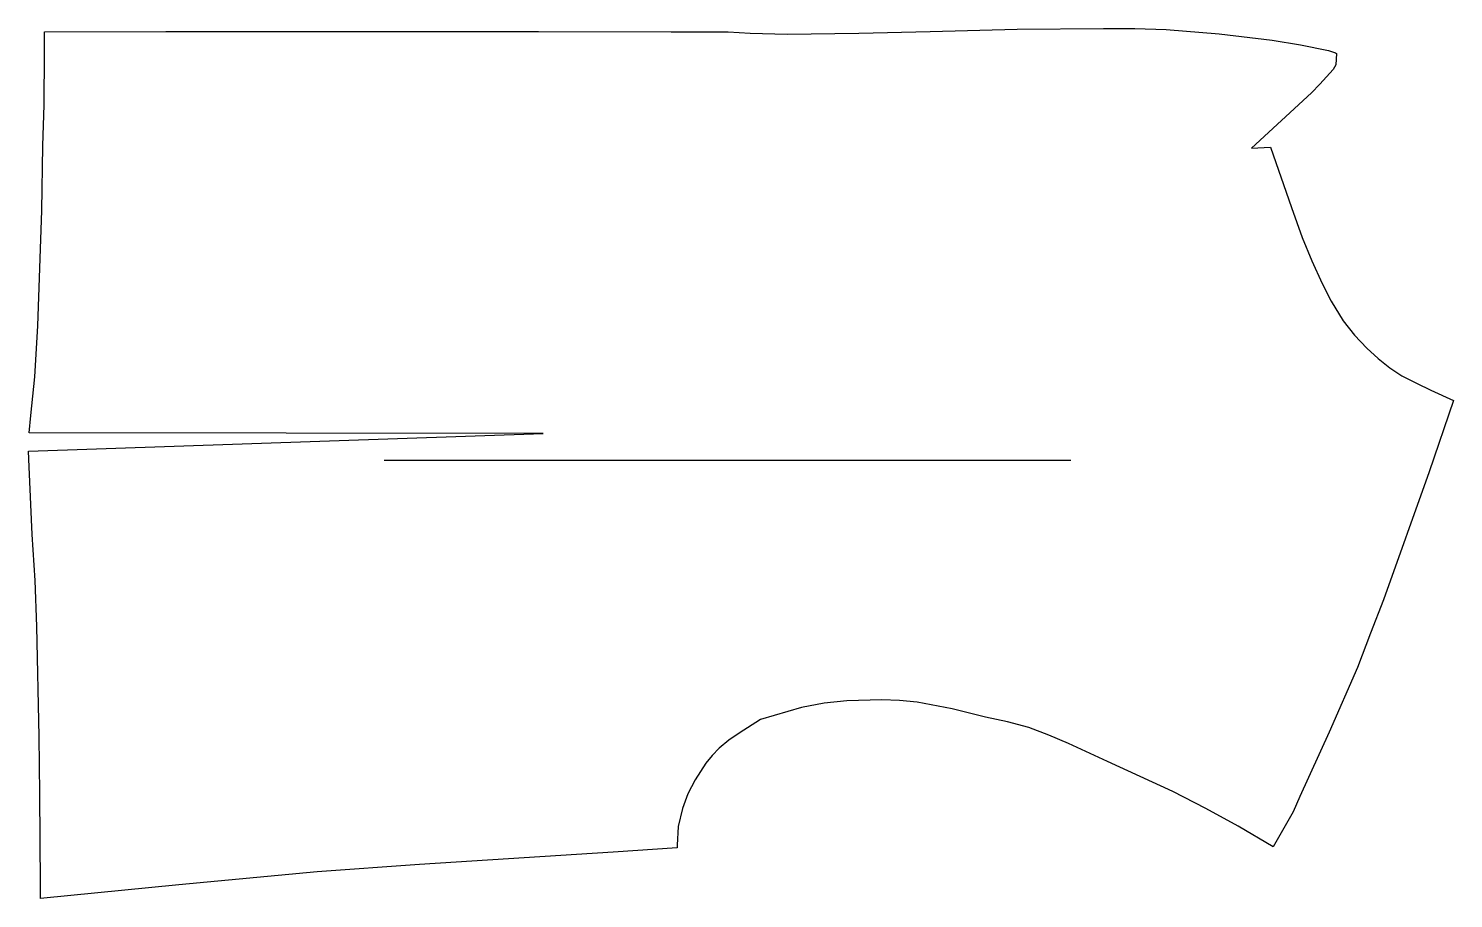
# Model space of a CAD drawing. Header units: inches. Extents: x 0 to 21, y 0 to 12.8.
import ezdxf

# ---------------------------------------------------------------- set-up
doc = ezdxf.new("R2010")
doc.units = ezdxf.units.IN

msp = doc.modelspace()

# ---------------------------------------------------------------- linework, layer by layer
at = {"layer": 'T001L001'}
for points in [[(9.547, 0.746), (8.607, 0.679), (5.754, 0.5), (4.249, 0.393), (2.214, 0.202), (0.179, 0), (0.177, 0.195), (0.165, 1.542), (0.157, 2.385), (0.123, 3.999), (0.096, 4.68), (0.056, 5.355), (0.008, 6.351), (0, 6.582), (7.577, 6.84), (0.009, 6.853), (0.033, 7.104), (0.094, 7.676), (0.139, 8.425), (0.197, 10.12), (0.212, 11.071), (0.23, 11.676), (0.234, 12.434), (0.236, 12.751), (2.021, 12.755), (3.693, 12.757), (6.568, 12.755), (7.507, 12.754), (9.461, 12.752), (10.298, 12.751), (10.621, 12.733), (11.169, 12.716), (12.224, 12.729), (13.273, 12.756), (14.553, 12.788), (15.827, 12.799), (16.286, 12.797), (16.745, 12.784), (17.528, 12.721), (18.308, 12.627), (18.725, 12.561), (19.137, 12.475), (19.242, 12.44), (19.253, 12.429), (19.247, 12.266), (19.207, 12.198), (19.011, 11.978), (18.888, 11.855), (18.003, 11.038), (18.282, 11.053), (18.59, 10.164), (18.749, 9.724), (18.89, 9.382), (19.043, 9.046), (19.176, 8.79), (19.353, 8.498), (19.518, 8.289), (19.699, 8.097), (19.866, 7.946), (20.042, 7.808), (20.126, 7.749), (20.215, 7.689), (20.43, 7.581), (20.642, 7.477), (20.977, 7.328), (20.617, 6.275), (19.946, 4.394), (19.755, 3.903), (19.562, 3.399), (19.146, 2.446), (18.717, 1.498), (18.615, 1.277), (18.324, 0.759), (17.807, 1.066), (17.329, 1.326), (16.844, 1.573), (16.363, 1.797), (15.884, 2.016), (15.311, 2.28), (15.021, 2.405), (14.727, 2.517), (14.41, 2.599), (14.089, 2.668), (13.596, 2.79), (13.084, 2.887), (12.824, 2.912), (12.564, 2.923), (12.048, 2.908), (11.712, 2.872), (11.38, 2.808), (10.775, 2.631), (10.461, 2.434), (10.311, 2.328), (10.169, 2.213), (10.066, 2.105), (9.972, 1.989), (9.812, 1.748), (9.707, 1.542), (9.625, 1.325), (9.565, 1.06), (9.548, 0.784), (9.547, 0.746)], [(5.237, 6.447), (15.346, 6.447)]]:
    msp.add_lwpolyline(points, dxfattribs=at)

doc.saveas('drawing.dxf')
